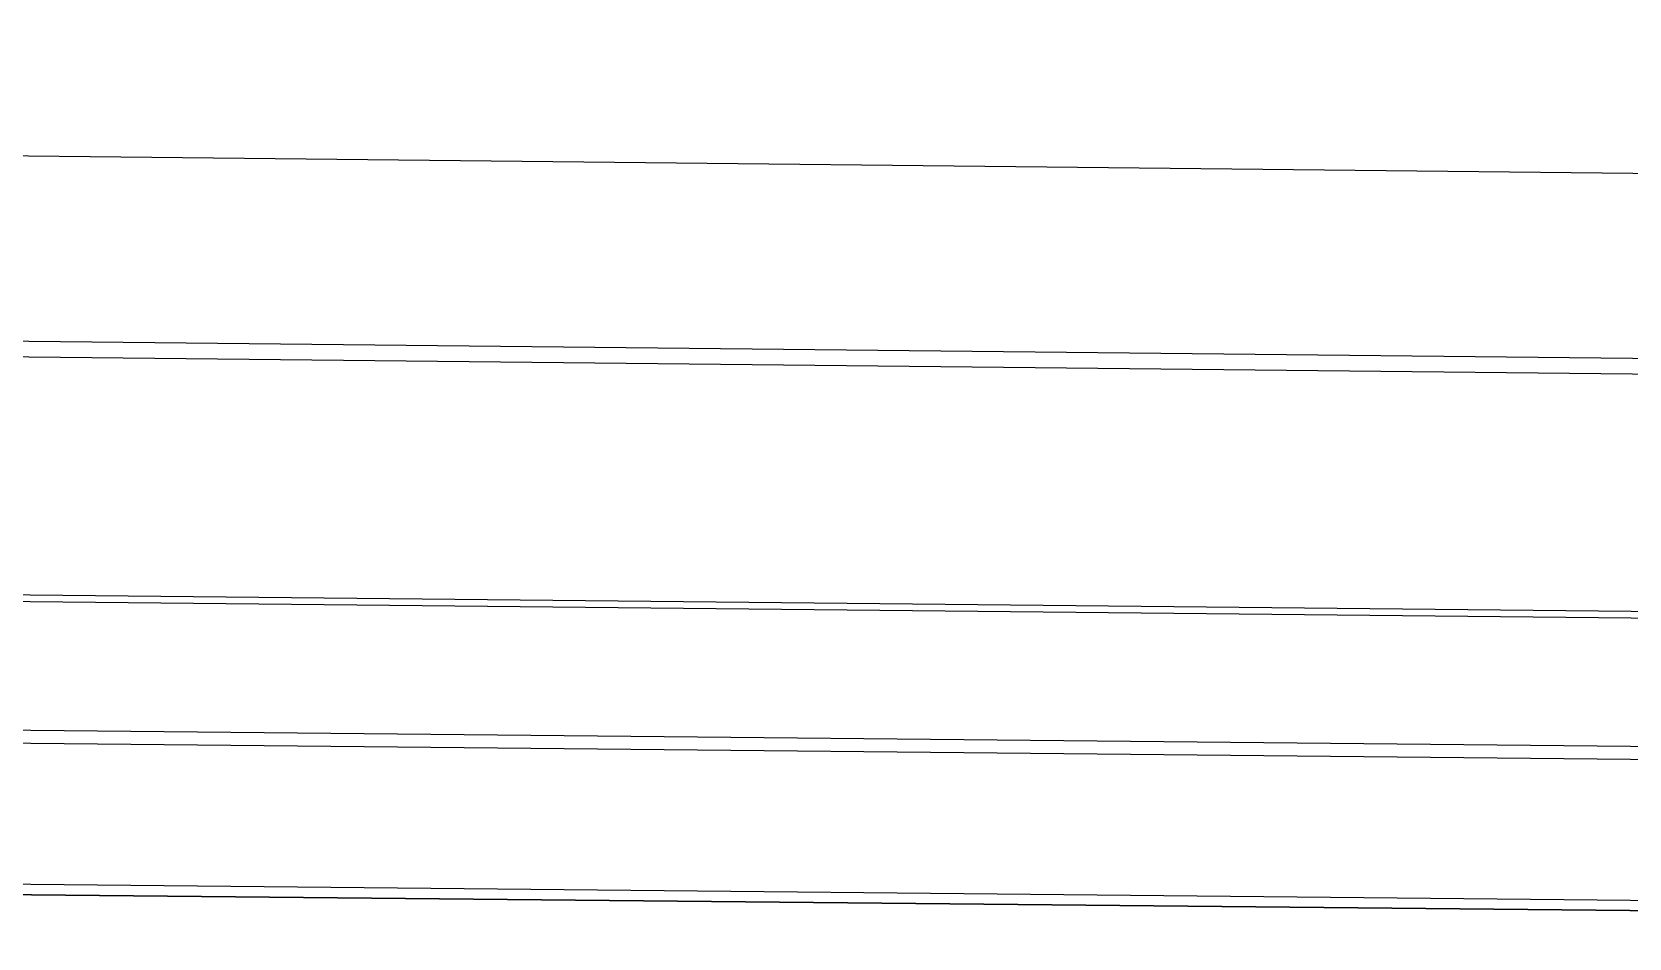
# Model space of a CAD drawing. Extents: x -106 to 80, y -44 to 65.
# Drawn here: x -1.5 to 4.62, y 34.36 to 37.84 of the extents above; entities that cross this region are included whole.
import ezdxf

# ---------------------------------------------------------------- set-up
doc = ezdxf.new("R2010")
doc.units = 0
doc.layers.get('0').update_dxf_attribs({"linetype": 'CONTINUOUS'})

msp = doc.modelspace()

# ---------------------------------------------------------------- linework, layer by layer
for p, q in [((-45.2751, 37.8357), (17.2841, 37.1577)), ((-45.2708, 37.1133), (17.2825, 36.4515)), ((-45.7107, 37.0576), (17.7214, 36.3878)), ((-46.3854, 36.1113), (18.3972, 35.4493)), ((-46.1847, 36.136), (18.1972, 35.4775)), ((-46.3823, 35.611), (18.396, 34.9605)), ((-46.7712, 35.564), (18.7833, 34.907)), ((18.782, 34.3688), (-46.7677, 35.0129)), ((19.0686, 34.3275), (-46.867, 34.9745)), ((-46.3672, 34.9696), (19.0686, 34.3275))]:
    msp.add_line(p, q)

doc.saveas('drawing.dxf')
